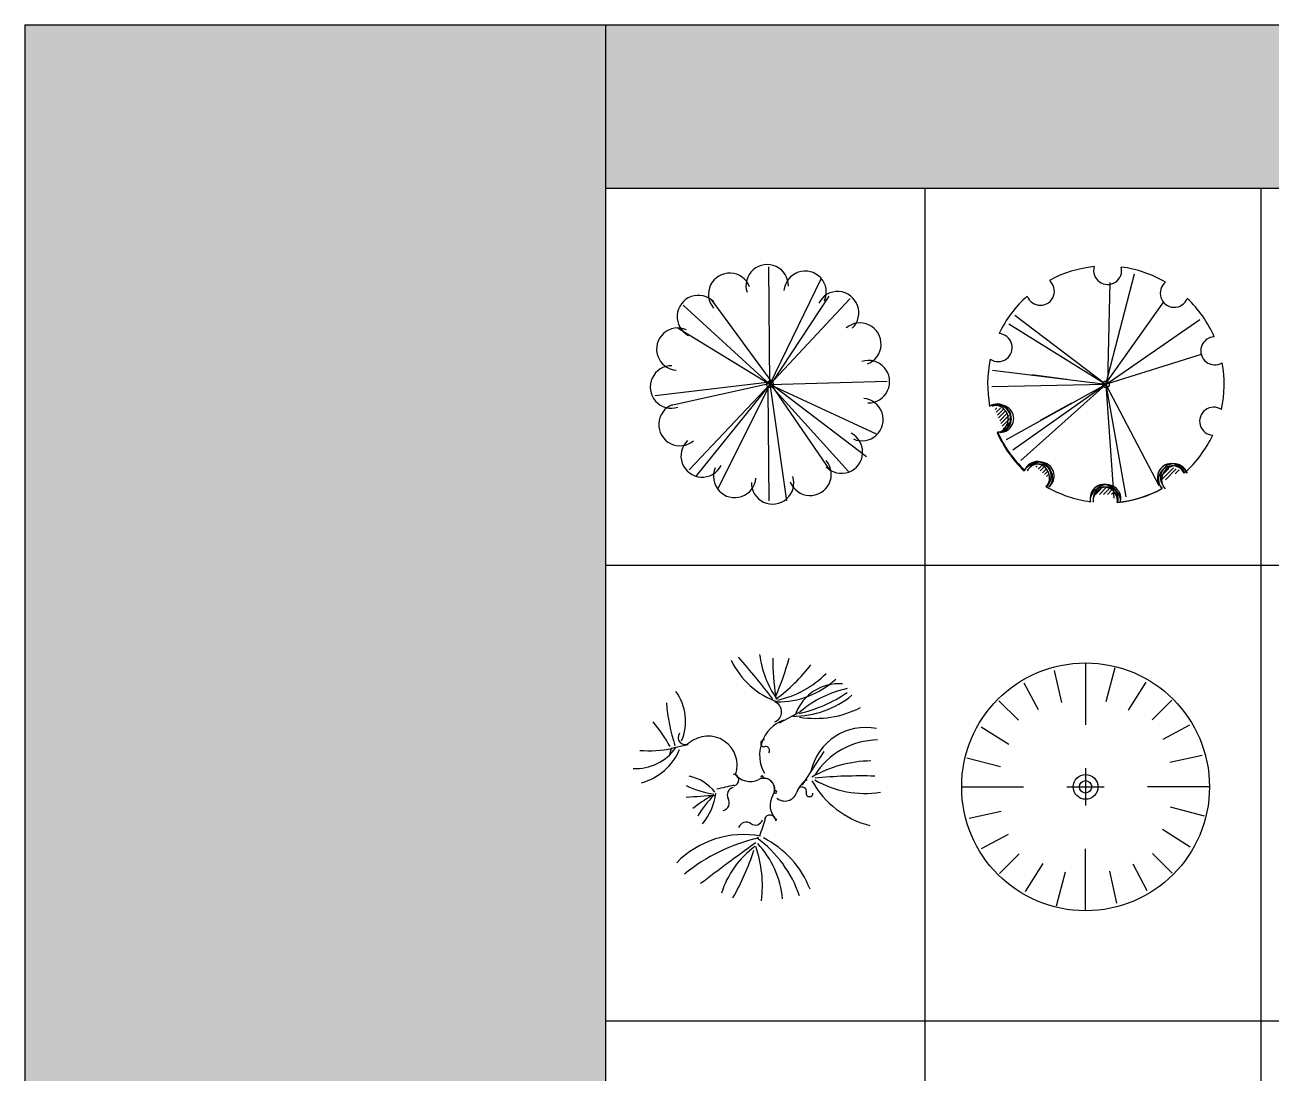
# Model space of a CAD drawing. Header units: inches. Extents: x 7658 to 73799, y 48 to 40262.
# Drawn here: x 7658 to 15662, y 33531 to 40262 of the extents above; entities that cross this region are included whole.
import ezdxf

# ---------------------------------------------------------------- set-up
doc = ezdxf.new("R2010")
doc.units = ezdxf.units.IN
doc.layers.add('www.cad-blocks.net', color=7, linetype='Continuous')

# ---------------------------------------------------------------- blocks, each defined once
blk = doc.blocks.new('A$C516926BB')
for p, q in [((7.570399702672148e-07, 38.51941162519552), (62.41206010361475, 38.51941162519506)), ((7.570404250145657e-07, 38.51941162519506), (7.570399702672148e-07, -2.748136921582045e-06)), ((2.05205350646952, 38.51941162519506), (2.052053506469292, -2.748136921582045e-06)), ((4.209922981565569, 38.51941162519506), (4.209922981565342, -2.748136921582045e-06)), ((7.570399702672148e-07, 36.09834225926807), (62.41206010361452, 36.09834225926807)), ((7.570399702672148e-07, 33.17287319089519), (62.41206010361452, 33.17287319089519))]:
    blk.add_line(p, q)
blk = doc.blocks.new('A$C4A86455C')
at = {"color": 0}
for p, q in [((0.7688684030786135, 0.7688752034512163), (0.7627155687318918, 1.522890406792385)), ((0.7688684030786135, 0.7688752036503956), (1.098711568279441, 1.446946254305658)), ((0.3916814194478775, 1.312602904063397), (0.7849611744522917, 0.7772898564207935)), ((0.7688684030786135, 0.7688752036503956), (1.284353172731699, 1.319195500809883)), ((0.7849611744522917, 0.7829847987368339), (1.149742250516283, 1.335381967421426)), ((0.7688684030786135, 0.7688752036503956), (0.212747827705698, 1.278097075477262)), ((0.7688684028796615, 0.7688752036503956), (0.1737842218653896, 1.131211194642674)), ((0.03259990394008128, 0.697562546545214), (0.7507629347567217, 0.7829847987368339)), ((0.1351946226282053, 0.6349195928810332), (0.7735616154593572, 0.7772898564207935)), ((0.7688684030786135, 0.7688752036503956), (0.2512085997668692, 0.2206003571386645)), ((0.7688684030786135, 0.7688752036503956), (0.2952908263075642, 0.1821033346225249)), ((0.7688684028796615, 0.7688752036503956), (0.4315098636732273, 0.0945117384283094)), ((0.7564624957110482, 0.7374262014830038), (0.7621624937498837, 0.0198792353630779)), ((0.7621624937498837, 0.7829847987368339), (1.389129927587874, 0.3046202331793211)), ((0.7678620545050308, 0.7715951494731144), (0.8761563339483018, 0.0198792353630779)), ((0.7688684030786135, 0.7688752036503956), (1.522632863687022, 0.7892795000091155)), ((0.7688684030786135, 0.7688752034512163), (1.274520410379637, 0.2095067938805641)), ((0.7688684030786135, 0.7688752036503956), (1.452414699180736, 0.4505332721423656)), ((0.7735616154593572, 0.7715951494731144), (1.15544181127143, 0.2135030384727088))]:
    blk.add_line(p, q, dxfattribs=at)
for centre, major_axis, ratio, start_param, end_param in [((0.7515073148863394, 1.401656433559538), (-0.09636055619599929, 0.0963605561959993), 0.9999999999990132, 3.902025725450826, 7.379924087084779), ((0.5106738679373848, 1.346845032093142), (0.09636055619608118, 0.09636055619608117), 0.9999999999966217, 5.865521002823453, 9.343419422168715), ((0.9949838301906766, 1.360132628935389), (0.09636055619595157, 0.09636055619595157), 0.9999999999999258, 5.08012309634552, 8.558021467733123), ((1.204036321367994, 1.228595241090716), (0.09636055619596927, 0.09636055619596925), 0.999999999999043, 4.687424061443112, 8.165322504322635), ((0.3091481983931317, 1.204042963626534), (-0.09636055619613006, 0.09636055619613008), 0.9999999999970877, 4.687423698097114, 8.165322208804248), ((0.1776107624964425, 0.9949905485020736), (0.09636055619601175, 0.09636055619601173), 0.9999999999994529, 0.3677338462032659, 3.845632428413154), ((1.346838441984801, 1.027069644861058), (-0.09636055619605527, 0.09636055619605527), 0.999999999998892, 2.723928593319879, 6.201827127566976), ((0.1360869427658145, 0.7515141217738801), (-0.09636055619603934, 0.09636055619603939), 0.9999999999990065, -0.8103632730921352, 2.667535318871501), ((1.401649863391413, 0.7862362855269112), (0.09636055619619376, 0.09636055619619374), 0.9999999999947004, 3.902025707297365, 7.379924299257669), ((0.7688684070612908, 0.7688752078320249), (-0.01519468840711881, 0.01519468840711881), 0.9999999999958503, 3.926990816989316, 10.2101761241689), ((1.360126043461833, 0.5427598587987177), (0.09636055619601175, 0.09636055619601173), 0.9999999999994529, 3.509326499793059, 6.987225082002947), ((0.1908983641726536, 0.510680762240554), (-0.09636055619605527, 0.09636055619605527), 0.999999999998892, -0.4176640602699129, 3.060234473977183), ((0.3337004845902811, 0.3091551660106688), (-0.09636055619598, 0.09636055619598005), 0.9999999999990496, -0.02496491894277564, 3.452933523939987), ((1.228588607764323, 0.3337074434750775), (-0.09636055619597185, 0.09636055619597186), 0.9999999999986823, 1.545831044507281, 5.023729555216405), ((1.02706293822007, 0.1909053750084695), (-0.09636055619601393, 0.09636055619601394), 0.9999999999990647, 1.15313202244192, 4.631030441785454), ((0.5427529757675984, 0.1776177781662227), (0.09636055619595157, 0.09636055619595157), 0.9999999999999258, 1.938530442755727, 5.41642881414333), ((0.7862294910719356, 0.1360939735420743), (-0.09636055619599929, 0.0963605561959993), 0.9999999999990132, 0.7604330718610317, 4.238331433494986)]:
    blk.add_ellipse(centre, major_axis=major_axis, ratio=ratio, start_param=start_param, end_param=end_param, dxfattribs=at)
blk = doc.blocks.new('A$C71496A5D')
at = {"color": 0}
for p, q in [((0.7589425803525955, 0.7589555013792051), (0.9420103573804681, 1.469131673123002)), ((0.7710021096268065, 0.7684511931749967), (0.78703307428691, 1.41315450640036)), ((0.7589786610183182, 0.7644469060348911), (1.131704214014917, 1.289018940134838)), ((0.7589425803525955, 0.7589555013792051), (0.1742052178840368, 1.201613888285465)), ((0.7589425803525955, 0.7589555013792051), (0.135714433560679, 1.145544354423691)), ((0.7589425803525955, 0.7589555013792051), (1.362728867361739, 1.175256313541013)), ((0.7710021096268065, 0.7644469060348911), (1.372172733568277, 0.9526520360941504)), ((0.7589425803525955, 0.7589555013792051), (0.03096001759763567, 0.847869818068375)), ((0.5082258225957048, 0.7909565546144677), (0.2822971587372649, 0.8197936983935961)), ((0.7589425803525955, 0.7589555013792051), (0.02571154381757879, 0.7435730446579782)), ((0.7589425803525955, 0.7589555013792051), (0.1180498276264643, 0.4024155177180546)), ((0.7589425801536436, 0.7589555013792051), (0.1600671930441422, 0.3356205121910989)), ((0.7589425803525955, 0.7589555013792051), (0.2117316547512473, 0.2706682884436304)), ((0.7589425803525955, 0.7589555013792051), (1.098174559045219, 0.1087357462406544)), ((0.7589425803525955, 0.7589555013792051), (0.8107368776163639, 0.02739461242526886)), ((0.7589425803525955, 0.7589555013792051), (0.886341189307359, 0.03671344522354048)), ((0.04764951146989915, 0.59761327254364), (0.05862301522643065, 0.608586772310673)), ((0.05500060945018959, 0.5796398932830016), (0.08254169061228822, 0.6071809590921475)), ((0.06235170744093921, 0.5616665113543604), (0.1010925806556315, 0.6004073758110735)), ((0.06970280542145701, 0.5436931294282203), (0.1142723125142311, 0.5882626229722518)), ((0.07705390341220664, 0.5257197501675819), (0.127452044373058, 0.5761178727989318)), ((0.5372987085006571, 0.6374773380723582), (0.3375685260921273, 0.5280095893110683)), ((0.08440500139249707, 0.5077463682389407), (0.135839194987966, 0.5591805457854662)), ((0.09175609938324669, 0.489772986313028), (0.1394684104395765, 0.5374852826741972)), ((0.0991071973637645, 0.4717996070521622), (0.1430976258807277, 0.5157900195656566)), ((0.3096530221516787, 0.2265047862674692), (0.3181211737448848, 0.2349729374479921)), ((0.323334439233804, 0.2148617264763288), (0.3419655510872417, 0.2334928288837546)), ((0.3370158669983994, 0.2032186640144573), (0.3580847039008859, 0.224287501255958)), ((0.3506972840805247, 0.1915756042205885), (0.3721653515469825, 0.2130436692129933)), ((0.3643787011731092, 0.1799325417614455), (0.3862459992037657, 0.2017998345022534)), ((0.3780601182554619, 0.1682894792995739), (0.3947668243768021, 0.1849961793404873)), ((0.3917415353478191, 0.1566464195059325), (0.3987643279963322, 0.1636692042634422)), ((1.112121098771013, 0.1426159102604743), (1.192385045897254, 0.222879828184432)), ((1.113975699994398, 0.1697949880515353), (1.162323168043713, 0.2181424385123591)), ((1.141510281020146, 0.1466806045752946), (1.211153866886434, 0.2163241651132921)), ((1.203903227625688, 0.1837490539160171), (1.229922687885846, 0.209768504710155)), ((0.6915101503873302, 0.05122330834069544), (0.7271570934760803, 0.0868702357854545)), ((0.7173701383019306, 0.05175880426372714), (0.7614912101205391, 0.09587986536735116)), ((0.743230115534061, 0.05229430018675885), (0.7838566497805459, 0.09292081431499355)), ((0.7690901034379749, 0.05282979610979055), (0.7976795010472415, 0.08141919132231124)), ((0.7949500806701053, 0.05336529470082496), (0.8115023629964071, 0.06991756832940155)), ((0.8208100685847057, 0.05390079062385666), (0.8253252249348861, 0.05841594533671923))]:
    blk.add_line(p, q, dxfattribs=at)
for centre, major_axis, ratio, start_param, end_param in [((0.7589425803525955, 0.7589555013792051), (0.537365413756792, 0.5373654137567919), 0.9999999999997797, 0.8849300344209121, 1.284090168062659), ((0.7699498030776795, 1.490291623523717), (0.06365376966297334, 0.06365376966297333), 0.999999999999178, 2.076489174790339, 5.747407299688799), ((0.7589425803525955, 0.7589555013792051), (0.5373654137567369, 0.5373654137567367), 0.9999999999976454, 0.2566113092807261, 0.6557714379070949), ((0.3379788670490598, 1.357088733652972), (0.06365376966296951, 0.0636537696629695), 0.9999999999985766, 2.704807492182002, 6.375725738694645), ((1.197716354092336, 1.34414897199099), (-0.0636537696629454, 0.0636537696629454), 0.9999999999985516, -0.1226256027923216, 3.548292654231511), ((0.7589425803525955, 0.7589555013792051), (0.5373654137583525, 0.5373654137583525), 0.9999999999970636, 1.513248709856565, 1.91240868705817), ((0.7589425803525955, 0.7589555013792051), (-0.5373654137569135, 0.5373654137569135), 0.9999999999999805, 4.340681783526262, 4.739841752568289), ((0.06680176153986395, 0.9954192787217835), (0.063653769662958, 0.06365376966295799), 0.9999999999993249, 3.33312597098363, 7.004044424793797), ((1.457886236677496, 0.9744823045787143), (-0.06365376966302838, 0.06365376966302838), 0.999999999995274, -0.7509442974462505, 2.919974162859145), ((0.7589425803525955, 0.7589555013792051), (-0.5373654137556839, 0.5373654137556839), 0.9999999999995279, 0.5707708088051926, 0.9699306842822537), ((0.7589425803525955, 0.7589555013792051), (-0.5373654137567934, 0.5373654137567935), 0.9999999999997127, 3.712363462409698, 4.11152333789409), ((0.7589425803525955, 0.7589555013792051), (0.01519468840719455, 0.01519468840719454), 0.9999999999964624, 5.49778714378037, 11.78097245095996), ((0.04361157035009455, 0.5358271591956054), (-0.06238692995708739, 0.06238692995708739), 0.9999999999960274, 2.546710898181755, 5.907651953768093), ((0.0599989238287435, 0.5434286979807439), (0.0636537696629731, 0.06365376966297309), 0.9999999999972192, 3.961444682942096, 7.632363143246793), ((0.06331057272814178, 0.5358271591956054), (-0.06238692995708739, 0.06238692995708739), 0.9999999999960274, 2.546710898181755, 5.907651953768093), ((0.05860774349639541, 0.5389177070080677), (0.06238692995718415, 0.06238692995718415), 0.9999999999909254, 3.938899062103815, 7.358707344369524), ((0.0783067456752633, 0.5389177070080677), (0.06238692995718415, 0.06238692995718415), 0.9999999999909254, 3.938899062103815, 7.358707344369524), ((1.451083398966603, 0.5224917238376747), (0.06365376966294736, 0.06365376966294736), 0.9999999999989903, 0.1915333173938998, 3.862451771201649), ((0.7555010970916101, 0.7561889227556549), (-0.5373654137569508, 0.5373654137569508), 0.9999999999997065, 1.199089129920492, 1.598249098977859), ((0.7589425803525955, 0.7589555013792051), (-0.5373654137581843, 0.5373654137581844), 0.9999999999973658, 1.199089129921404, 1.598249098977795), ((0.7589425803525955, 0.7589555013792051), (0.5373654137576722, 0.5373654137576721), 0.9999999999984754, 4.654841363499896, 5.054001340648536), ((0.3090958137454436, 0.1594744982105567), (-0.06238692995688406, 0.06238692995688406), 0.9999999999993159, 3.175029542748204, 6.535970510671016), ((0.3201688066130828, 0.1737620307674206), (-0.0636537696629454, 0.0636537696629454), 0.9999999999985516, 3.018967050797471, 6.689885307821305), ((0.3194113936040139, 0.1707893300117576), (-0.06238692995684977, 0.06238692995684977), 0.9999999999998321, 2.996421435981177, 6.416229624061921), ((0.3287948159243115, 0.1594744982105567), (-0.06238692995688406, 0.06238692995688406), 0.9999999999993159, 3.175029542748204, 6.535970510671016), ((0.3391103955839299, 0.1707893300117576), (-0.0623869299568709, 0.0623869299568709), 0.9999999999994144, 2.99642143597905, 6.41622962406354), ((1.179906293457179, 0.160822269105438), (-0.06365376966296449, 0.06365376966296449), 0.9999999999991427, 4.275603818976911, 7.946522065491274), ((1.177490267420353, 0.1605446967514581), (-0.06238692995699, 0.06238692995699002), 0.9999999999979092, 4.253058212734623, 7.672866339907497), ((1.197189269599221, 0.1605446967514581), (-0.06238692995699, 0.06238692995699002), 0.9999999999979092, 4.253058212734623, 7.672866339907497), ((1.185063626488954, 0.1472375257062595), (-0.06238692995697915, 0.06238692995697915), 0.9999999999969316, 4.431666268714538, 7.792607232435094), ((1.20476262846887, 0.1472375257062595), (0.06238692995697907, 0.06238692995697905), 0.9999999999967695, 6.002462595509003, 9.363403559227898), ((0.7589425803525955, 0.7589555013792051), (-0.5373654137575458, 0.5373654137575458), 0.9999999999987833, 1.827407636073518, 2.226567764700563), ((0.747935357627739, 0.02761937923469304), (0.06365376966297334, 0.06365376966297333), 0.999999999999178, 5.218081828380132, 8.888999953278592), ((0.7450917026037587, 0.0110464660829166), (-0.06238692995719095, 0.06238692995719095), 0.9999999999901641, 3.803347936504151, 7.164288847647979), ((0.7467864882942195, 0.02626370060079353), (-0.06238692995702407, 0.06238692995702411), 0.9999999999941569, 3.624739895791401, 7.044547988031391), ((0.7647907047828539, 0.0110464660829166), (0.06238692995690343, 0.06238692995690341), 0.9999999999980523, 5.374144263293018, 8.735085174437092), ((0.7664854904730873, 0.02626370060079353), (-0.06238692995702407, 0.06238692995702411), 0.9999999999941569, 3.624739895791401, 7.044547988031391), ((0.7555010970916101, 0.7561889227556549), (0.5373654137571892, 0.5373654137571892), 0.9999999999994917, 4.026522688010846, 4.425682821699117), ((0.7589425803525955, 0.7589555013792051), (0.5373654137580482, 0.5373654137580482), 0.999999999998494, 4.026522688011633, 4.425682821699651)]:
    blk.add_ellipse(centre, major_axis=major_axis, ratio=ratio, start_param=start_param, end_param=end_param, dxfattribs=at)
blk = doc.blocks.new('A$C192026EC')
at = {"color": 0}
for p, q in [((0.9412862735669023, 1.14222326230697), (1.075756579337167, 1.215521198189208)), ((0.2444855926298715, 0.9773028899523979), (0.2322610165779224, 0.9284375919787635)), ((0.3545067616780671, 1.001735538940466), (0.2444855926298715, 0.9773028899523979)), ((1.087981155389343, 0.7451927411952965), (1.228563749166369, 0.9589784004440389))]:
    blk.add_line(p, q, dxfattribs=at)
for centre, major_axis, ratio, start_param, end_param in [((1.100830678438342, 1.769280253972283), (0.3689415394980566, 0.3689415394980565), 0.9999999999990795, 2.799754624218023, 3.59152462003202), ((-3.634249922286244, -2.191730715987887), (-4.04367440781158, 4.04367440781158), 0.9999999999830164, 4.582676339179621, 4.643425377745769), ((1.464763049791827, 1.667194258571499), (0.464835804035242, 0.4648358040352419), 0.999999999998035, 2.486140513490421, 2.958193620011719), ((2.128478238409571, 1.527037453387493), (-0.8699936743707101, 0.8699936743707104), 0.9999999999989603, 0.7605728941471797, 0.9600436597990596), ((-0.7619785077449706, 2.038382110189104), (-1.293103835376841, 1.293103835376842), 0.999999999998741, 3.519265331080129, 3.660945984467594), ((0.2531712142956621, 2.20373215577888), (0.7957320007624873, 0.7957320007624872), 0.9999999999959786, 4.557739656592576, 4.838968658601228), ((0.7934939559822851, 1.905512309429241), (0.4464802364503892, 0.4464802364503891), 0.9999999999983101, 4.143379093071959, 4.714214058163861), ((0.9272703680683207, 1.82855322964906), (-0.3902999113557625, 0.3902999113557625), 0.9999999999993052, 2.34836612337961, 3.102236214515421), ((1.32248177148108, 1.096256866469275), (0.2101750813745005, 0.2101750813745004), 0.9999999999998407, 0.7105874930511421, 1.98776678094797), ((1.514361579134402, 0.6986777859033282), (0.4793232134334882, 0.4793232134334881), 0.9999999999991366, 0.9920737645937409, 1.489092031653964), ((0.01190569808386499, 1.152480239921488), (-0.2300475714377249, 0.230047571437725), 0.999999999999596, 3.528258350136369, 4.555630113710171), ((1.028963147682816, 1.780586067935928), (0.4211595204870317, 0.4211595204870316), 0.9999999999994221, 3.923456854025295, 4.612057728079254), ((0.8779450694908064, 2.05399183965983), (-0.616610552207208, 0.6166105522072081), 0.9999999999993907, 2.577838591706818, 2.963067102867802), ((1.569119115268222, 1.398778064249882), (0.9625511197310074, 0.9625511197310072), 0.9999999999984294, 2.45057374541443, 2.656865787841239), ((0.8852273351303666, 1.212467118450604), (0.04880323384612212, 0.04880323384612211), 1, 4.305388083322354, 6.690186204241922), ((1.170497020648781, 1.816160886933631), (0.4562391089133991, 0.456239108913399), 0.9999999999989889, 3.770039582817695, 4.39372986735658), ((-0.5769203111706247, 0.5422205066392962), (-0.6575635482545494, 0.6575635482545494), 0.9999999999895335, 4.428785523514728, 4.636916620527623), ((1.055111652173309, 0.9357332715069333), (-0.171069680136558, 0.171069680136558), 0.9999999999991382, -0.4070008970280115, 1.291321706336888), ((1.492656441029567, 0.7551845088303253), (0.2529515901627347, 0.2529515901627347), 0.9999999999992302, 0.5825062765571866, 2.143476586927396), ((0.3328099719390138, 1.047246893054762), (-0.03067493633977223, 0.03067493633977223), 0.999999999996382, 0.0902157572288349, 3.052051954605917), ((0.4811100648050797, 0.8696912193736352), (-0.1329082814249942, 0.1329082814249942), 0.999999999999956, 3.617160307115582, 6.193644608234479), ((0.01770207776348798, 1.161469918447438), (0.2212819176240212, 0.2212819176240212), 0.9999999999992849, 3.87037479572275, 4.892513153935474), ((0.09779071850812215, 1.803026712139626), (0.593788724581326, 0.5937887245813259), 0.9999999999999504, 3.861435110024504, 4.109979088417052), ((-0.04463514863755336, 1.118056470075089), (0.2645701224922007, 0.2645701224922006), 0.9999999999978135, 4.196547139128617, 5.094426070586876), ((0.8418180243627376, 1.011027528048999), (-0.01544737410670877, 0.01544737410670877), 0.9999999999441505, -0.8865493768760522, 2.54927510719654), ((0.8509927833506481, 0.9641017273177113), (-0.01836244508295981, 0.01836244508295981), 0.9999999999977391, 3.360251513923265, 5.690867761055422), ((1.576277905938468, 0.5495481955395007), (-0.3413619750167426, 0.3413619750167427), 0.9999999999996942, -0.7741581398178722, 0.2246856536742781), ((1.539249990913731, 0.1136463229836409), (0.5546053078558102, 0.5546053078558102), 0.9999999999989581, 0.7996582090270764, 1.306026838514154), ((0.6410798931183308, 0.7748948412163372), (0.02667558267134543, 0.02667558267134543), 0.9999999999803202, 4.166544839153032, 6.967432257578706), ((0.7524807076501929, 0.8889827037162377), (-0.08727852904567042, 0.08727852904567043), 0.999999999998143, 1.398828979715128, 2.816382871942169), ((0.829101874326625, 0.7939294710392915), (-0.005610468928788536, 0.005610468928788537), 0.9999999999787156, 3.926990816997884, 7.068583470587677), ((1.463886776593199, -2.481277426449878), (2.321177624630808, 2.321177624630808), 0.999999999998995, 0.7583958346414561, 0.8758285152599434), ((0.6380946674812549, 1.379642102694334), (-0.498908348064854, 0.4989083480648541), 0.9999999999943049, 1.92356724213249, 2.187362925587993), ((0.3057567971504795, 0.5299108752412849), (0.1949972184076553, 0.1949972184076553), 0.9999999999992967, 6.145628384470203, 6.868303521840418), ((-0.3725716777851176, 4.933532180070642), (-3.049288588415946, 3.049288588415946), 0.9999999999401435, 2.568870890736962, 2.595748512089618), ((0.6528790265447242, 0.6799003290177552), (0.03382851776833968, 0.03382851776833967), 0.999999999996985, 0.9980745639238264, 2.879542196537586), ((0.8392584669163625, 0.7139158027764552), (0.05088587975461731, 0.05088587975461731), 0.9999999999988844, 5.401949323270065, 7.528771852324206), ((0.829101874326625, 0.7939294710392915), (-0.005610468928649741, 0.005610468928649742), 0.9999999999995358, 0.7853981633976801, 3.926990816987473), ((0.8373773925484329, 0.7159863804176894), (0.05088587975634527, 0.05088587975634527), 0.999999999997289, 4.941761214770705, 7.068583470628943), ((1.179541681704222, 0.6559162273110815), (-0.09507124959144125, 0.09507124959144127), 0.9999999999951478, -0.3144964034681754, 0.4801137201149657), ((1.087538192156899, 0.7037262501714849), (-0.01836244508485263, 0.01836244508485263), 0.9999999999899749, 3.638072512521532, 5.968688903652263), ((1.667711587563417, 1.05750530962564), (-0.4194213807191473, 0.4194213807191473), 0.9999999999994673, 1.292149753189919, 2.10791652816932), ((1.490879837219381, 1.333894242031874), (-0.4561557793375645, 0.4561557793375645), 0.9999999999996358, 1.831005261270982, 2.509183356282366), ((-55939.38224909902, 839663.4829980948), (-55941.51815779389, 839662.697715219), 0.9885134357335938, 3.141590492640283, 3.141590713561538), ((0.9593976610010486, -0.1228551615745346), (-0.6486799095852886, 0.6486799095852886), 0.9999999999722997, -0.2624159028692898, -0.1089085225795319), ((1.019620476185537, 0.1839518768949802), (0.497075681355189, 0.4970756813551889), 0.9999999999998943, 1.576862740129447, 1.819096527472432), ((0.1709482854080306, 0.7317201445898718), (0.2568166488203431, 0.2568166488203431), 0.999999999997081, 4.786987436780247, 5.383270529843233), ((0.5661036820481513, 0.6298296051343186), (-0.03701298128208431, 0.03701298128208431), 0.9999999999979678, 2.61534863648597, 4.450338523293752), ((1.003337117558203, 0.6128545059084445), (0.08727852903746418, 0.08727852903746416), 0.9999999999998322, 1.800168561024294, 3.217721794358448), ((0.9160520157456631, 0.6982197945133066), (0.005610468923688175, 0.005610468923688174), 0.9999999999815543, 0.6895602727373082, 3.831152926327102), ((0.9160520157456631, 0.6982197945133066), (0.005610468923676462, 0.005610468923676461), 0.9999999999829879, 3.831152926326398, 6.972745579916191), ((0.9750333861786658, 0.7203641310541116), (0.05654860651483868, 0.05654860651483868), 0.9999999999994686, 3.217721794420368, 5.192502700313205), ((1.133370726705834, 0.6901032100936391), (-0.01544737410652187, 0.01544737410652187), 0.9999999999709864, 0.4964798588658494, 3.932304136568989), ((0.7275385178504621, 0.4521314937446732), (0.03701298128349745, 0.03701298128349745), 0.9999999999940122, 0.1662122723935006, 2.001202697301026), ((0.7856831265905839, 0.5337172722784089), (-0.03382851776936637, 0.03382851776936639), 0.9999999999987041, 1.737008599193845, 3.618476741544726), ((4.921670264169506, -0.8940625252005248), (-3.049288588496505, 3.049288588496505), 0.999999999991834, 0.450006483166983, 0.4768840879059288), ((0.8791126763337616, 0.5128821485150183), (0.02667558267226027, 0.02667558267226027), 0.9999999999842406, 5.50310046338408, 8.303988117226599), ((0.7110876844576524, -0.1764650669690582), (-0.4253829996250302, 0.4253829996250304), 0.9999999999996789, -0.965823676974346, 0.01074325580730373), ((1.066611930842782, -0.7361792212727778), (0.8262968076680342, 0.826296807668034), 0.9999999999992191, 1.009593045384005, 1.467349735541362), ((0.351141932417022, -0.2120411562918889), (-0.5362322379317973, 0.5362322379317975), 0.9999999999983007, 4.252592142541598, 4.873205331008652), ((0.5645128454566475, -0.1455278906257718), (-0.4332936963043406, 0.4332936963043406), 0.9999999999983556, 4.292156875429598, 5.036281183659258), ((11.18506809336191, -14.03074775399841), (-12.56075987920416, 12.56075987920416), 0.9999999999718114, -0.160178965145134, -0.1353405483297969), ((1.132059408636451, -0.1278917911424742), (0.4176795237446286, 0.4176795237446286), 0.9999999999987016, 1.418947437597014, 2.05230452140215), ((-0.7409995950779376, 0.8094642675791874), (-1.126498450232035, 1.126498450232035), 0.9999999999970801, 3.40731027667551, 3.617160307085594), ((0.05296670415509652, 0.09467350761292437), (0.5501067368488896, 0.5501067368488894), 0.9999999999998729, 5.375787637934557, 5.829681039313872), ((0.3740349308109217, -0.03768821881294571), (0.4155740531426225, 0.4155740531426225), 0.999999999999208, 5.582797849885059, 6.256118449960796)]:
    blk.add_ellipse(centre, major_axis=major_axis, ratio=ratio, start_param=start_param, end_param=end_param, dxfattribs=at)
blk = doc.blocks.new('A$C59D825B6')
at = {"color": 0}
for p, q in [((0.5943999179100956, 1.543757111194282), (0.6402618342233382, 1.337769644787386)), ((0.795875174603907, 1.591740619855955), (0.795875174603907, 1.193804869658379)), ((0.9830195761944651, 1.559152523130706), (0.9258008146821339, 1.341308535338612)), ((0.3994867950846128, 1.463650874319001), (0.4912105994349076, 1.291994652329777)), ((1.182247517227097, 1.467170258569695), (1.069021601965915, 1.289085864035087)), ((0.238970102325311, 1.349213392926458), (0.3650903646198458, 1.223332163494433)), ((1.34921964947489, 1.352773989237903), (1.223338374546074, 1.226653772626378)), ((0.1245737914759957, 1.182241321422907), (0.3026582505981423, 1.069015447253378)), ((1.463657172499552, 1.19225735497389), (1.292000887962558, 1.100533583892684)), ((0.03259149325276667, 0.9830134526696384), (0.2504355602961823, 0.9257947120729568)), ((1.543763438616907, 0.9973443029575719), (1.337775897172605, 0.951482403428372)), ((0.795875174603907, 0.915249844490063), (0.795875174603907, 0.6764883943314999)), ((3.384871206435491e-06, 0.7958691193609866), (0.3979392799365087, 0.7958691193609866)), ((0.6764944064425435, 0.7958691193609866), (0.9152559431634018, 0.7958691193609866)), ((1.591746964734966, 0.7958691193609866), (1.193811069669437, 0.7958691193609866)), ((1.55915885595482, 0.6087247860523348), (1.341314788911632, 0.6659435266490163)), ((0.04798691059090743, 0.5943939357641739), (0.2539744520352087, 0.6402558352936012)), ((0.128093176708262, 0.3994808838476729), (0.2997494612450282, 0.4912046549286515)), ((1.467176558130177, 0.4094969172990659), (1.289092098609672, 0.5227227914685955)), ((0.242530699732697, 0.23896424948407), (0.3684119750598711, 0.3650844660955954)), ((0.795875174603907, -2.381134208917501e-06), (0.795875174603907, 0.3979333691631837)), ((1.352780247280634, 0.2425248457952875), (1.226659984587741, 0.36840607522754)), ((0.4095028319804896, 0.124567980251868), (0.5227287472418993, 0.3026523746868861)), ((0.6087307734117076, 0.03258571559126722), (0.6659495349240387, 0.2504297033833609)), ((0.9973504316958497, 0.04798112752769157), (0.9514885153826071, 0.2539685939345873)), ((1.19226355452156, 0.1280873644027452), (1.100539749772679, 0.2997435863919691))]:
    blk.add_line(p, q, dxfattribs=at)
for major_axis, ratio, start_param, end_param in [((0.7958717900054723, 9.195913757589531e-07), 0.9999996362020808, -1.155452073797747e-06, 6.283184151727513), ((-0.05627662373017795, 0.05627662373017795), 0.9999999999999373, 3.926990816987272, 10.21017612416686), ((0.02813831186512846, 0.02813831186512845), 0.9999999999942739, 5.497787143779275, 11.78097245095886)]:
    blk.add_ellipse((0.795875174603907, 0.7958691193609866), major_axis=major_axis, ratio=ratio, start_param=start_param, end_param=end_param, dxfattribs=at)
blk = doc.blocks.new('format')
at = {"layer": 'www.cad-blocks.net', "true_color": 0x444444}
blk.add_hatch(color=250, dxfattribs=at).paths.add_polyline_path([(7657.695092405128, 48.18065515373382), (11386.69433181104, 48.18065515373382), (11386.69433181099, 40261.70673298259), (7657.695092405084, 40261.70673298259)])
at = {"layer": 'www.cad-blocks.net', "true_color": 0x546d8e}
h = blk.add_hatch(color=155, dxfattribs=at)
h.set_gradient(color1=(68, 68, 68), color2=(84, 109, 142), tint=1)
h.paths.add_polyline_path([(11386.69433181099, 40261.70673298265), (11386.69433181099, 39213.77589200681), (73798.75367838544, 39213.77589200637), (73798.75367838544, 40261.70673298222)])
at = {"layer": 'www.cad-blocks.net', "color": 250, "true_color": 0x444444}
for p, q in [((7657.695092405084, 40261.70673298259), (11386.69433181099, 40261.70673298259)), ((7657.695092405084, 40261.70673298259), (7657.695092405128, 48.18065515373542)), ((11386.69433181099, 40261.70673298259), (11386.69433181104, 48.18065515373542))]:
    blk.add_line(p, q, dxfattribs=at)
at = {"layer": 'www.cad-blocks.net'}
blk.add_line((11386.69433181099, 40261.70673298265), (11386.69433181104, 48.18065515372086), dxfattribs=at)
at = {"layer": 'www.cad-blocks.net', "color": 155, "true_color": 0x546d8e}
for p, q in [((11386.69433181099, 40261.70673298265), (73798.75367838544, 40261.70673298222)), ((11386.69433181099, 39213.77589200681), (73798.7536783855, 39213.77589200636)), ((11386.69433181099, 39213.77589200681), (11386.69433181104, 694.361518675292)), ((11386.69433181099, 39213.77589200681), (73798.75367838544, 39213.77589200637))]:
    blk.add_line(p, q, dxfattribs=at)

msp = doc.modelspace()

# ---------------------------------------------------------------- block references
msp.add_blockref('format', (0, 0))
at = {"xscale": 1000, "yscale": 1000, "zscale": 1000}
for name, p in [('A$C4A86455C', (11674.16421385968, 37184.94061887323)), ('A$C71496A5D', (13842.44614918783, 37194.54027936917)), ('A$C192026EC', (11563.83597813753, 34637.80064833695)), ('A$C59D825B6', (13674.85706277026, 34573.1891342589))]:
    msp.add_blockref(name, p, dxfattribs=at)
at = {"layer": 'www.cad-blocks.net', "color": 155, "true_color": 0x546d8e, "xscale": 1000, "yscale": 1000, "zscale": 1000}
msp.add_blockref('A$C516926BB', (11386.69357477102, 694.3642668112952), dxfattribs=at)

doc.saveas('drawing.dxf')
